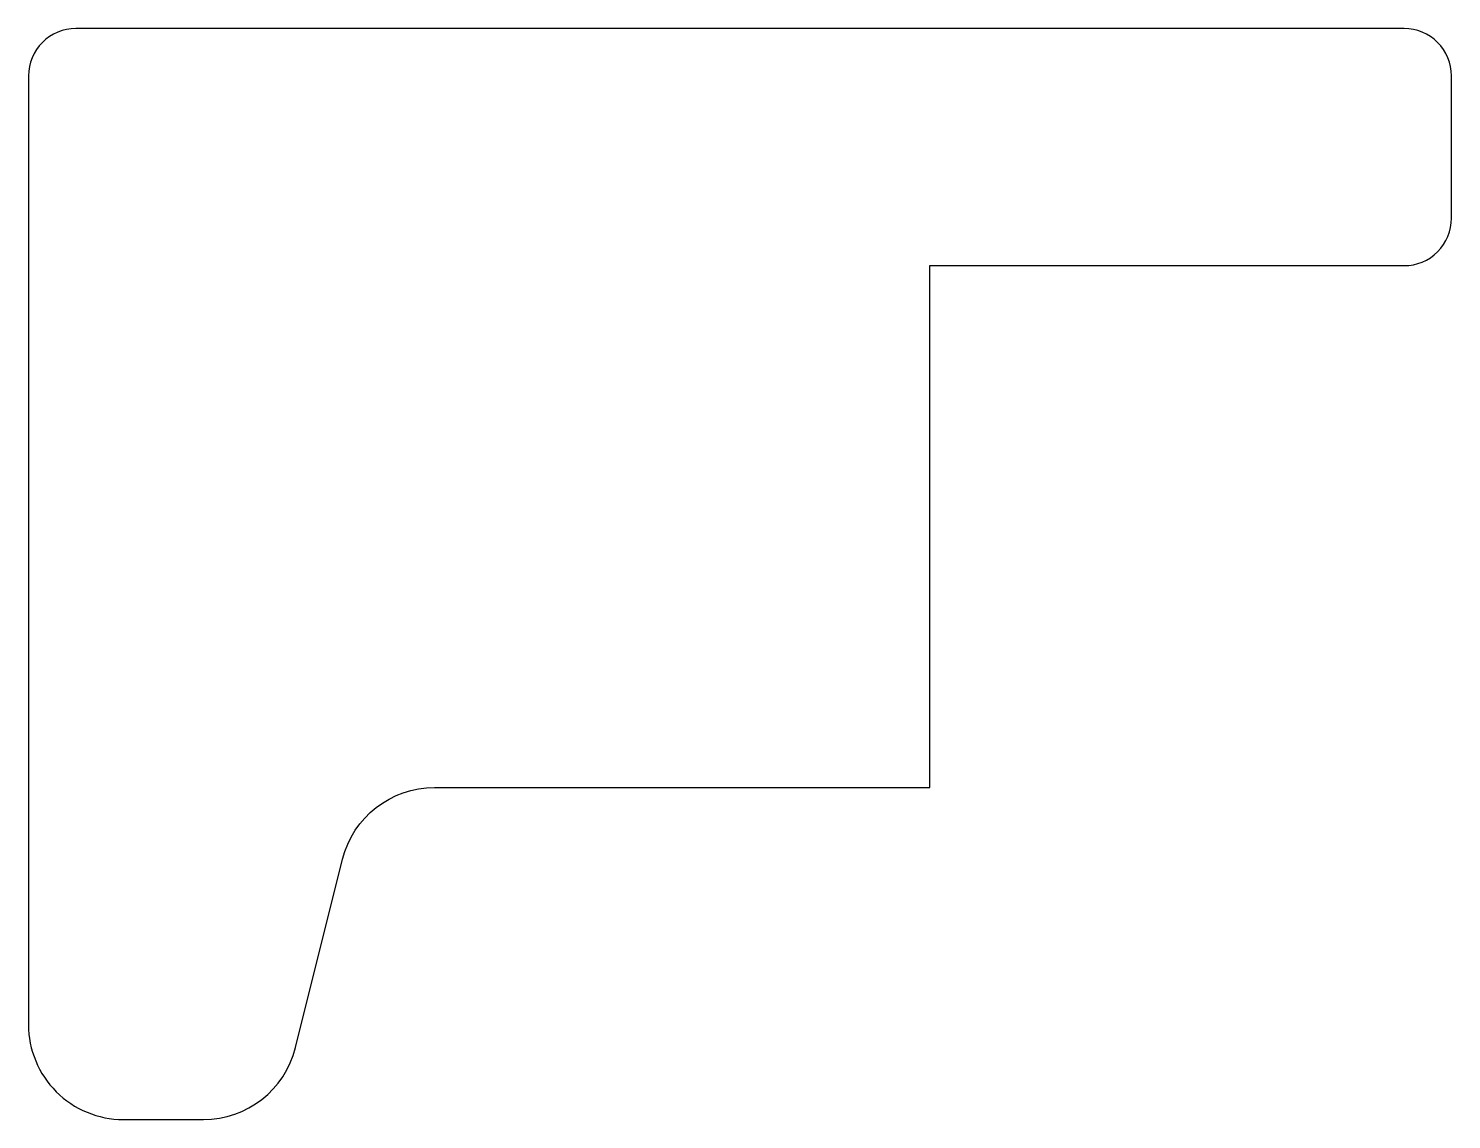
# Model space of a CAD drawing. Extents: x 164.3 to 194.3, y 213 to 236.
import ezdxf

# ---------------------------------------------------------------- set-up
doc = ezdxf.new("R2010")
doc.units = 0
doc.layers.get('0').update_dxf_attribs({"linetype": 'CONTINUOUS'})

msp = doc.modelspace()

# ---------------------------------------------------------------- linework, layer by layer
msp.add_lwpolyline([(172.859, 219.972), (183.298, 219.972), (183.298, 230.972), (193.298, 230.972, 0.414214), (194.298, 231.972), (194.298, 234.972, 0.414214), (193.298, 235.972), (165.298, 235.972, 0.414214), (164.298, 234.972), (164.298, 214.972, 0.414214), (166.298, 212.972), (167.986, 212.972, 0.344151), (169.927, 214.487), (170.919, 218.457, -0.344151)], format="xyb", close=True)

doc.saveas('drawing.dxf')
